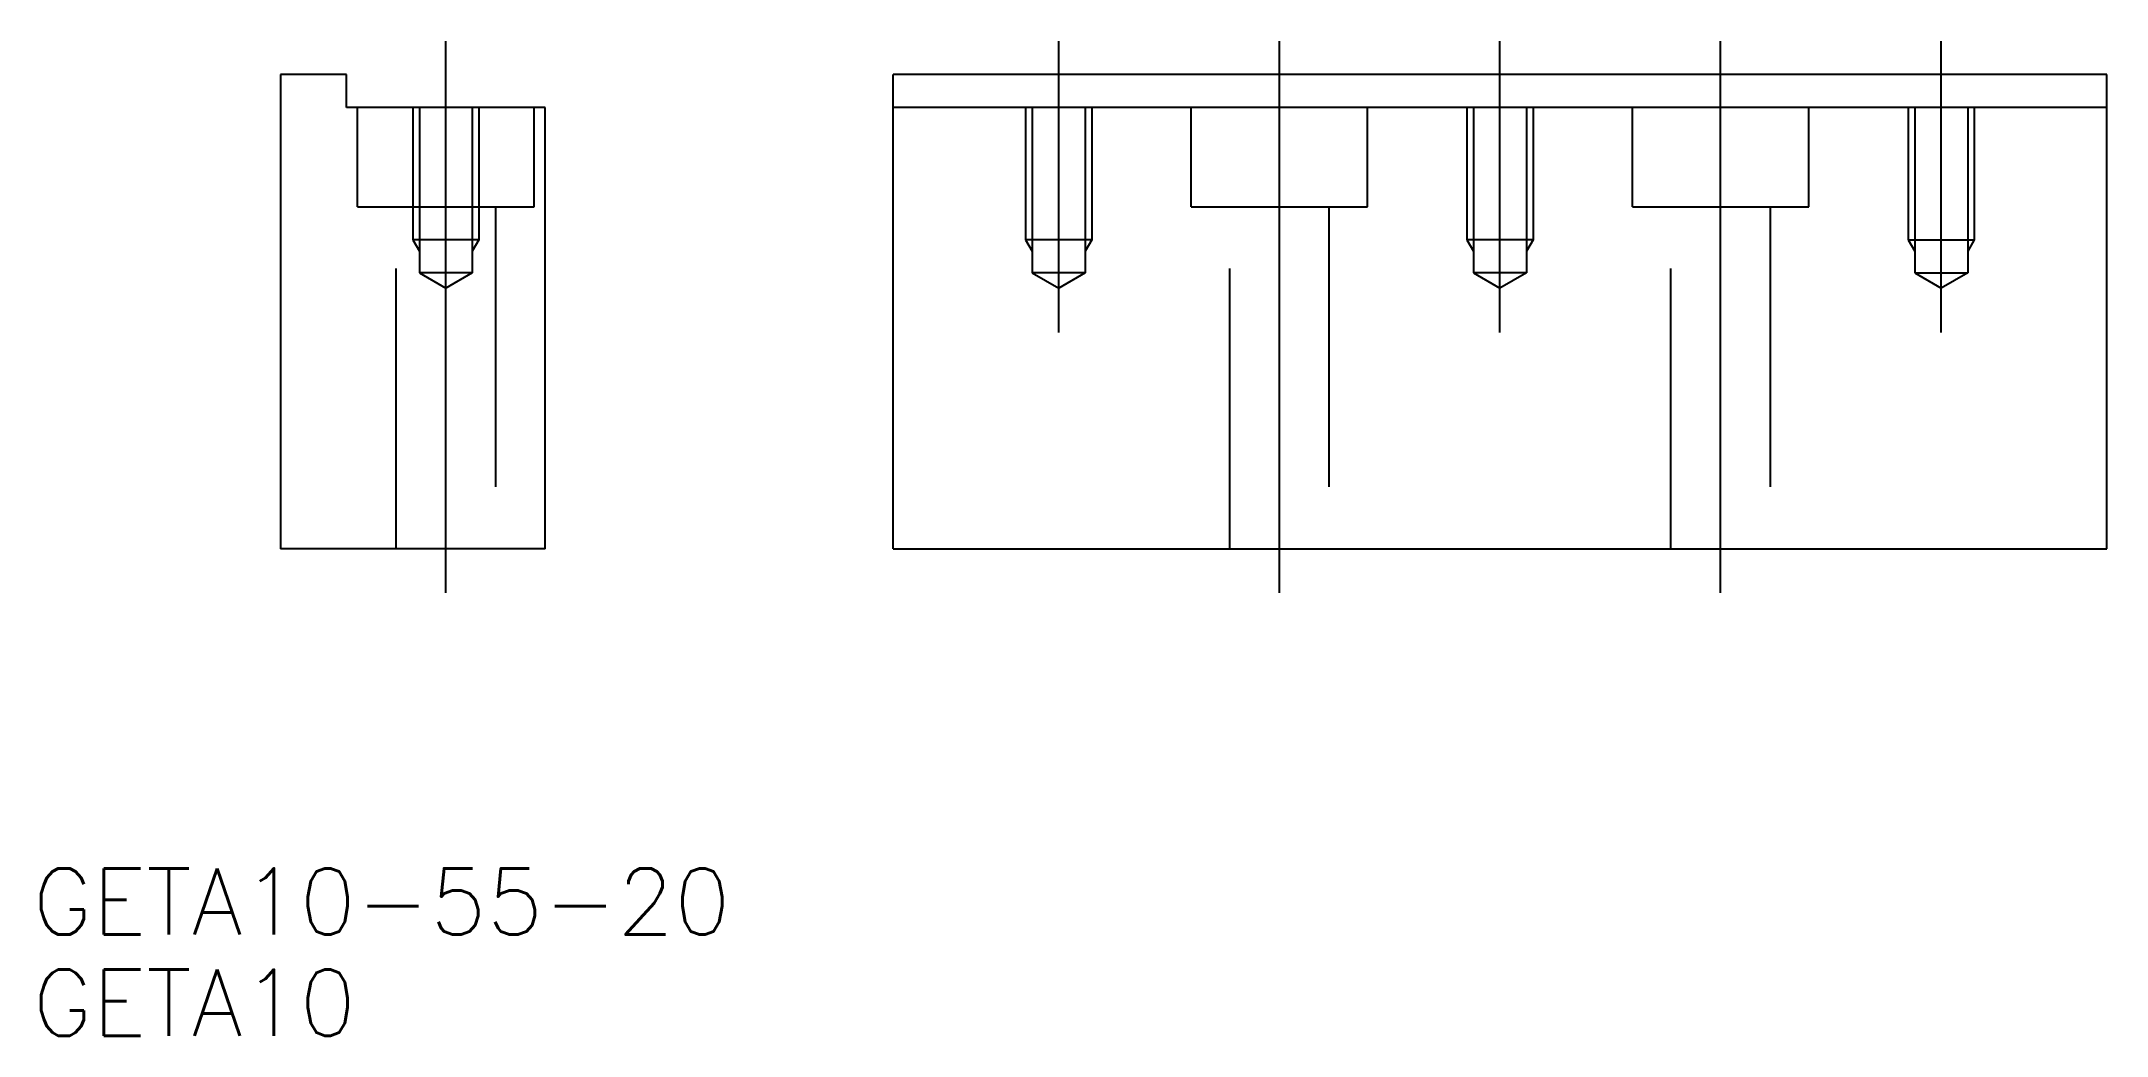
# Model space of a CAD drawing. Extents: x -10.8 to 82.8, y -22.1 to 23.
import ezdxf

# ---------------------------------------------------------------- set-up
doc = ezdxf.new("R2010")
doc.units = 0
doc.linetypes.add('CENTER', pattern=[50.8, 31.75, -6.35, 6.35, -6.35])
doc.linetypes.add('DASHED', pattern=[19.05, 12.7, -6.35])
doc.layers.get('0').update_dxf_attribs({"linetype": 'CONTINUOUS'})
doc.layers.add('CENTER', color=1, linetype='CENTER')
doc.styles.get("Standard").update_dxf_attribs({"font": 'txt.shx', "height": 3, "bigfont": 'bigfont.shx'})

# ---------------------------------------------------------------- blocks, each defined once
blk = doc.blocks.new('*U2')
at = {"color": 7, "linetype": 'CONTINUOUS'}
blk.add_text('GETA10-55-20', height=3, dxfattribs=at).set_placement((-11.221, -17.493))
blk = doc.blocks.new('*U3')
at = {"color": 7, "linetype": 'CONTINUOUS'}
blk.add_text('GETA10', height=3, dxfattribs=at).set_placement((-11.221, -22.076))

msp = doc.modelspace()

# ---------------------------------------------------------------- linework, layer by layer
at = {"color": 7, "linetype": 'CONTINUOUS'}
for p, q in [((3, 21.5), (0, 21.5)), ((0, 21.5), (0, 0)), ((3, 20), (3, 21.5)), ((82.779, 21.5), (27.779, 21.5)), ((27.779, 0), (27.779, 21.5)), ((82.779, 0), (82.779, 21.5)), ((12, 20), (3, 20)), ((12, 0), (12, 20)), ((82.779, 20), (27.779, 20)), ((12, 0), (0, 0)), ((27.779, 0), (82.779, 0))]:
    msp.add_line(p, q, dxfattribs=at)
at = {"color": 3, "linetype": 'DASHED'}
for p, q in [((3.5, 15.5), (3.5, 20)), ((6, 20), (6, 14)), ((6.3, 20), (6.3, 12.5)), ((8.7, 20), (8.7, 12.5)), ((9, 20), (9, 14)), ((11.5, 15.5), (11.5, 20)), ((33.779, 20), (33.779, 14)), ((34.079, 20), (34.079, 12.5)), ((36.479, 20), (36.479, 12.5)), ((36.779, 20), (36.779, 14)), ((41.279, 15.5), (41.279, 20)), ((49.279, 15.5), (49.279, 20)), ((53.779, 20), (53.779, 14)), ((54.079, 20), (54.079, 12.5)), ((56.479, 20), (56.479, 12.5)), ((56.779, 20), (56.779, 14)), ((61.279, 15.5), (61.279, 20)), ((69.279, 15.5), (69.279, 20)), ((73.779, 20), (73.779, 14)), ((74.079, 20), (74.079, 12.5)), ((76.479, 20), (76.479, 12.5)), ((76.779, 20), (76.779, 14)), ((3.5, 15.5), (11.5, 15.5)), ((5.25, 0), (5.25, 15.5)), ((9.75, 15.5), (9.75, 0)), ((41.279, 15.5), (49.279, 15.5)), ((43.029, 0), (43.029, 15.5)), ((47.529, 15.5), (47.529, 0)), ((61.279, 15.5), (69.279, 15.5)), ((63.029, 0), (63.029, 15.5)), ((67.529, 15.5), (67.529, 0)), ((9, 14), (6, 14)), ((6, 14), (6.3, 13.48)), ((9, 14), (8.7, 13.48)), ((36.779, 14), (33.779, 14)), ((33.779, 14), (34.079, 13.48)), ((36.779, 14), (36.479, 13.48)), ((56.779, 14), (53.779, 14)), ((53.779, 14), (54.079, 13.48)), ((56.779, 14), (56.479, 13.48)), ((73.779, 14), (76.779, 14)), ((73.779, 14), (74.079, 13.48)), ((76.779, 14), (76.479, 13.48)), ((8.7, 12.5), (6.3, 12.5)), ((6.3, 12.5), (7.5, 11.807)), ((8.7, 12.5), (7.5, 11.807)), ((36.479, 12.5), (34.079, 12.5)), ((34.079, 12.5), (35.279, 11.807)), ((36.479, 12.5), (35.279, 11.807)), ((56.479, 12.5), (54.079, 12.5)), ((54.079, 12.5), (55.279, 11.807)), ((56.479, 12.5), (55.279, 11.807)), ((74.079, 12.5), (76.479, 12.5)), ((74.079, 12.5), (75.279, 11.807)), ((76.479, 12.5), (75.279, 11.807))]:
    msp.add_line(p, q, dxfattribs=at)
at = {"layer": 'CENTER', "color": 1, "linetype": 'CENTER'}
for p, q in [((7.5, -2), (7.5, 23)), ((35.279, 9.807), (35.279, 23)), ((45.279, -2), (45.279, 23)), ((55.279, 9.807), (55.279, 23)), ((65.279, -2), (65.279, 23)), ((75.279, 9.807), (75.279, 23))]:
    msp.add_line(p, q, dxfattribs=at)

# ---------------------------------------------------------------- block references
at = {"color": 7, "linetype": 'CONTINUOUS'}
for name in ['*U2', '*U3']:
    msp.add_blockref(name, (0, 0), dxfattribs=at)

doc.saveas('drawing.dxf')
